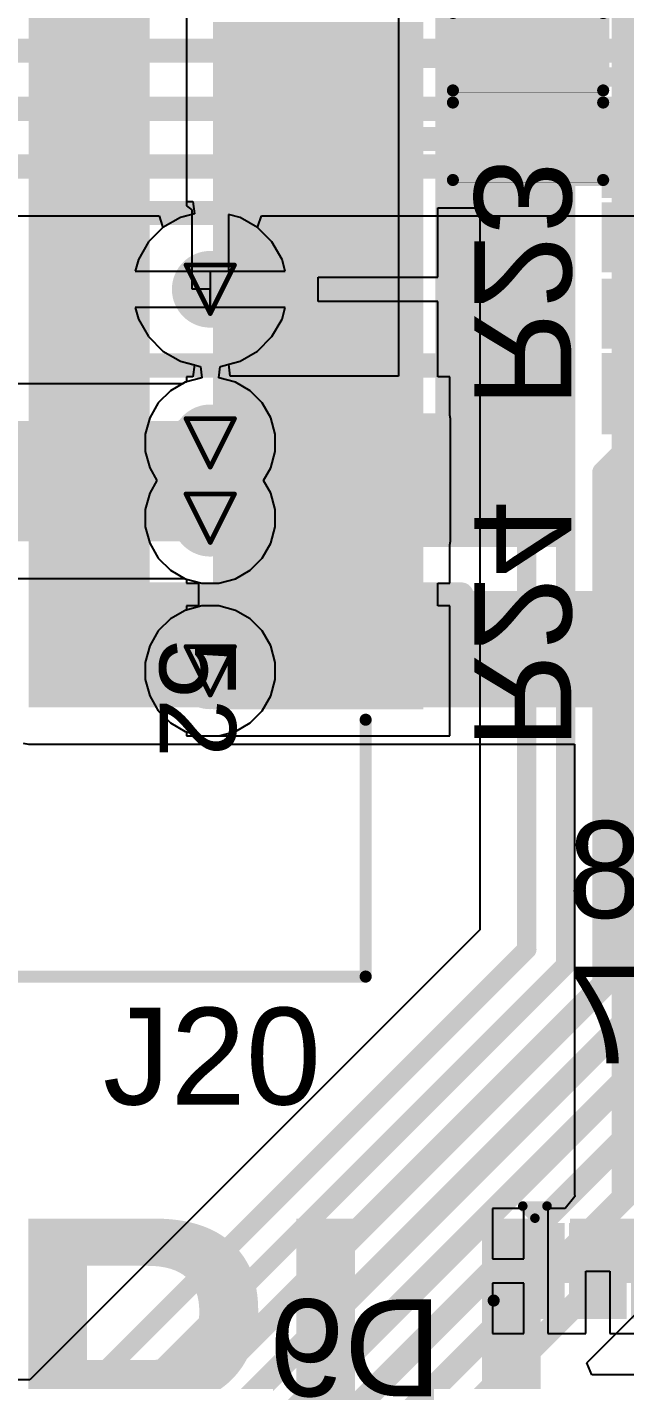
# Model space of a CAD drawing. Header units: inches. Extents: x -21 to 276, y -5 to 220.
# Drawn here: x 58.07 to 64.34, y 9.13 to 23.31 of the extents above; entities that cross this region are included whole.
import ezdxf

# ---------------------------------------------------------------- set-up
doc = ezdxf.new("R2010")
doc.units = ezdxf.units.IN
for name, color, linetype in [('Bottom Layer', 5, 'Continuous'), ('Bottom Overlay', 54, 'Continuous'), ('Bottom Paste', 16, 'Continuous'), ('Bottom Solder', 6, 'Continuous'), ('Drill Drawing', 1, 'Continuous'), ('Ground', 16, 'Continuous'), ('Power + Signal', 76, 'Continuous'), ('Top Layer', 1, 'Continuous'), ('Top Overlay', 2, 'Continuous'), ('Top Paste', 8, 'Continuous'), ('Top Solder', 216, 'Continuous'), ('Via Holes', 16, 'Continuous')]:
    doc.layers.add(name, color=color, linetype=linetype)
doc.styles.add('Arial', font='', dxfattribs={"height": 0.2})
doc.styles.add('Arial_Bold', font='', dxfattribs={"height": 0.2})
doc.styles.get('Arial').set_extended_font_data('Arial')
doc.styles.get('Arial_Bold').set_extended_font_data('Arial', bold=True)

# ---------------------------------------------------------------- blocks, each defined once
blk = doc.blocks.new('YC164_JR_070RL_B_4')
at = {"layer": 'Bottom Layer'}
for points in [[(-1.335, 1.565), (-0.435, 1.565), (-0.435, 0.915), (-1.335, 0.915)], [(1.335, 0.915), (0.435, 0.915), (0.435, 1.565), (1.335, 1.565)], [(-1.335, 0.665), (-0.435, 0.665), (-0.435, 0.135), (-1.335, 0.135)], [(1.335, 0.135), (0.435, 0.135), (0.435, 0.665), (1.335, 0.665)], [(-1.335, -0.135), (-0.435, -0.135), (-0.435, -0.665), (-1.335, -0.665)], [(1.335, -0.665), (0.435, -0.665), (0.435, -0.135), (1.335, -0.135)], [(-1.335, -0.915), (-0.435, -0.915), (-0.435, -1.565), (-1.335, -1.565)], [(1.335, -1.565), (0.435, -1.565), (0.435, -0.915), (1.335, -0.915)]]:
    blk.add_hatch(color=5, dxfattribs=at).paths.add_polyline_path(points)
at = {"layer": 'Bottom Paste'}
for points in [[(-1.335, 1.565), (-0.435, 1.565), (-0.435, 0.915), (-1.335, 0.915)], [(1.335, 0.915), (0.435, 0.915), (0.435, 1.565), (1.335, 1.565)], [(-1.335, 0.665), (-0.435, 0.665), (-0.435, 0.135), (-1.335, 0.135)], [(1.335, 0.135), (0.435, 0.135), (0.435, 0.665), (1.335, 0.665)], [(-1.335, -0.135), (-0.435, -0.135), (-0.435, -0.665), (-1.335, -0.665)], [(1.335, -0.665), (0.435, -0.665), (0.435, -0.135), (1.335, -0.135)], [(-1.335, -0.915), (-0.435, -0.915), (-0.435, -1.565), (-1.335, -1.565)], [(1.335, -1.565), (0.435, -1.565), (0.435, -0.915), (1.335, -0.915)]]:
    blk.add_hatch(color=16, dxfattribs=at).paths.add_polyline_path(points)
at = {"layer": 'Bottom Solder'}
for points in [[(-1.437, 1.667), (-0.333, 1.667), (-0.333, 0.813), (-1.437, 0.813)], [(1.437, 0.813), (0.333, 0.813), (0.333, 1.667), (1.437, 1.667)], [(-1.437, 0.767), (-0.333, 0.767), (-0.333, 0.033), (-1.437, 0.033)], [(1.437, 0.033), (0.333, 0.033), (0.333, 0.767), (1.437, 0.767)], [(-1.437, -0.033), (-0.333, -0.033), (-0.333, -0.767), (-1.437, -0.767)], [(1.437, -0.767), (0.333, -0.767), (0.333, -0.033), (1.437, -0.033)], [(-1.437, -0.813), (-0.333, -0.813), (-0.333, -1.667), (-1.437, -1.667)], [(1.437, -1.667), (0.333, -1.667), (0.333, -0.813), (1.437, -0.813)]]:
    blk.add_hatch(color=6, dxfattribs=at).paths.add_polyline_path(points)
at = {"layer": 'Bottom Overlay'}
for points in [[(0.88, 1.718, 0.127, 0.127, 0), (-0.88, 1.718, 0.127, 0.127, 0)], [(-1.676, -1.118, 0.2, 0.2, 0), (-1.676, -1.422, 0.2, 0.2, 0)], [(-1.524, -1.27, 0.2, 0.2, 0), (-1.676, -1.118, 0.2, 0.2, 0)], [(-1.524, -1.27, 0.2, 0.2, 0), (-1.676, -1.422, 0.2, 0.2, 0)], [(0.88, -1.718, 0.127, 0.127, 0), (-0.88, -1.718, 0.127, 0.127, 0)]]:
    blk.add_lwpolyline(points, format="xyseb", dxfattribs=at)
for points in [[(-0.912, 1.718, 0.0635, 0.0635, 1), (-0.848, 1.718, 0.0635, 0.0635, 1)], [(0.848, 1.718, 0.0635, 0.0635, 1), (0.912, 1.718, 0.0635, 0.0635, 1)], [(-1.726, -1.118, 0.1, 0.1, 1), (-1.626, -1.118, 0.1, 0.1, 1)], [(-1.726, -1.118, 0.1, 0.1, 1), (-1.626, -1.118, 0.1, 0.1, 1)], [(-1.574, -1.27, 0.1, 0.1, 1), (-1.474, -1.27, 0.1, 0.1, 1)], [(-1.574, -1.27, 0.1, 0.1, 1), (-1.474, -1.27, 0.1, 0.1, 1)], [(-1.726, -1.422, 0.1, 0.1, 1), (-1.626, -1.422, 0.1, 0.1, 1)], [(-1.726, -1.422, 0.1, 0.1, 1), (-1.626, -1.422, 0.1, 0.1, 1)], [(-0.912, -1.718, 0.0635, 0.0635, 1), (-0.848, -1.718, 0.0635, 0.0635, 1)], [(0.848, -1.718, 0.0635, 0.0635, 1), (0.912, -1.718, 0.0635, 0.0635, 1)]]:
    blk.add_lwpolyline(points, format="xyseb", close=True, dxfattribs=at)
blk = doc.blocks.new('YC164_JR_070RL_B_5')
at = {"layer": 'Bottom Layer'}
for points in [[(-1.335, 1.565), (-0.435, 1.565), (-0.435, 0.915), (-1.335, 0.915)], [(1.335, 0.915), (0.435, 0.915), (0.435, 1.565), (1.335, 1.565)], [(-1.335, 0.665), (-0.435, 0.665), (-0.435, 0.135), (-1.335, 0.135)], [(1.335, 0.135), (0.435, 0.135), (0.435, 0.665), (1.335, 0.665)], [(-1.335, -0.135), (-0.435, -0.135), (-0.435, -0.665), (-1.335, -0.665)], [(1.335, -0.665), (0.435, -0.665), (0.435, -0.135), (1.335, -0.135)], [(-1.335, -0.915), (-0.435, -0.915), (-0.435, -1.565), (-1.335, -1.565)], [(1.335, -1.565), (0.435, -1.565), (0.435, -0.915), (1.335, -0.915)]]:
    blk.add_hatch(color=5, dxfattribs=at).paths.add_polyline_path(points)
at = {"layer": 'Bottom Paste'}
for points in [[(-1.335, 1.565), (-0.435, 1.565), (-0.435, 0.915), (-1.335, 0.915)], [(1.335, 0.915), (0.435, 0.915), (0.435, 1.565), (1.335, 1.565)], [(-1.335, 0.665), (-0.435, 0.665), (-0.435, 0.135), (-1.335, 0.135)], [(1.335, 0.135), (0.435, 0.135), (0.435, 0.665), (1.335, 0.665)], [(-1.335, -0.135), (-0.435, -0.135), (-0.435, -0.665), (-1.335, -0.665)], [(1.335, -0.665), (0.435, -0.665), (0.435, -0.135), (1.335, -0.135)], [(-1.335, -0.915), (-0.435, -0.915), (-0.435, -1.565), (-1.335, -1.565)], [(1.335, -1.565), (0.435, -1.565), (0.435, -0.915), (1.335, -0.915)]]:
    blk.add_hatch(color=16, dxfattribs=at).paths.add_polyline_path(points)
at = {"layer": 'Bottom Solder'}
for points in [[(-1.437, 1.667), (-0.333, 1.667), (-0.333, 0.813), (-1.437, 0.813)], [(1.437, 0.813), (0.333, 0.813), (0.333, 1.667), (1.437, 1.667)], [(-1.437, 0.767), (-0.333, 0.767), (-0.333, 0.033), (-1.437, 0.033)], [(1.437, 0.033), (0.333, 0.033), (0.333, 0.767), (1.437, 0.767)], [(-1.437, -0.033), (-0.333, -0.033), (-0.333, -0.767), (-1.437, -0.767)], [(1.437, -0.767), (0.333, -0.767), (0.333, -0.033), (1.437, -0.033)], [(-1.437, -0.813), (-0.333, -0.813), (-0.333, -1.667), (-1.437, -1.667)], [(1.437, -1.667), (0.333, -1.667), (0.333, -0.813), (1.437, -0.813)]]:
    blk.add_hatch(color=6, dxfattribs=at).paths.add_polyline_path(points)
at = {"layer": 'Bottom Overlay'}
for points in [[(0.88, 1.718, 0.127, 0.127, 0), (-0.88, 1.718, 0.127, 0.127, 0)], [(-1.676, -1.118, 0.2, 0.2, 0), (-1.676, -1.422, 0.2, 0.2, 0)], [(-1.524, -1.27, 0.2, 0.2, 0), (-1.676, -1.118, 0.2, 0.2, 0)], [(-1.524, -1.27, 0.2, 0.2, 0), (-1.676, -1.422, 0.2, 0.2, 0)], [(0.88, -1.718, 0.127, 0.127, 0), (-0.88, -1.718, 0.127, 0.127, 0)]]:
    blk.add_lwpolyline(points, format="xyseb", dxfattribs=at)
for points in [[(-0.912, 1.718, 0.0635, 0.0635, 1), (-0.848, 1.718, 0.0635, 0.0635, 1)], [(0.848, 1.718, 0.0635, 0.0635, 1), (0.912, 1.718, 0.0635, 0.0635, 1)], [(-1.726, -1.118, 0.1, 0.1, 1), (-1.626, -1.118, 0.1, 0.1, 1)], [(-1.726, -1.118, 0.1, 0.1, 1), (-1.626, -1.118, 0.1, 0.1, 1)], [(-1.574, -1.27, 0.1, 0.1, 1), (-1.474, -1.27, 0.1, 0.1, 1)], [(-1.574, -1.27, 0.1, 0.1, 1), (-1.474, -1.27, 0.1, 0.1, 1)], [(-1.726, -1.422, 0.1, 0.1, 1), (-1.626, -1.422, 0.1, 0.1, 1)], [(-1.726, -1.422, 0.1, 0.1, 1), (-1.626, -1.422, 0.1, 0.1, 1)], [(-0.912, -1.718, 0.0635, 0.0635, 1), (-0.848, -1.718, 0.0635, 0.0635, 1)], [(0.848, -1.718, 0.0635, 0.0635, 1), (0.912, -1.718, 0.0635, 0.0635, 1)]]:
    blk.add_lwpolyline(points, format="xyseb", close=True, dxfattribs=at)
blk = doc.blocks.new('SOT_363_B_18')
at = {"layer": 'Bottom Layer'}
for points in [[(-1.37, 0.45), (-1.37, 0.85), (-0.57, 0.85), (-0.57, 0.45)], [(0.57, 0.45), (0.57, 0.85), (1.37, 0.85), (1.37, 0.45)], [(-1.37, -0.2), (-1.37, 0.2), (-0.57, 0.2), (-0.57, -0.2)], [(0.57, -0.2), (0.57, 0.2), (1.37, 0.2), (1.37, -0.2)], [(-1.37, -0.85), (-1.37, -0.45), (-0.57, -0.45), (-0.57, -0.85)], [(0.57, -0.85), (0.57, -0.45), (1.37, -0.45), (1.37, -0.85)]]:
    blk.add_hatch(color=5, dxfattribs=at).paths.add_polyline_path(points)
at = {"layer": 'Bottom Paste'}
for points in [[(-1.37, 0.45), (-1.37, 0.85), (-0.57, 0.85), (-0.57, 0.45)], [(0.57, 0.45), (0.57, 0.85), (1.37, 0.85), (1.37, 0.45)], [(-1.37, -0.2), (-1.37, 0.2), (-0.57, 0.2), (-0.57, -0.2)], [(0.57, -0.2), (0.57, 0.2), (1.37, 0.2), (1.37, -0.2)], [(-1.37, -0.85), (-1.37, -0.45), (-0.57, -0.45), (-0.57, -0.85)], [(0.57, -0.85), (0.57, -0.45), (1.37, -0.45), (1.37, -0.85)]]:
    blk.add_hatch(color=16, dxfattribs=at).paths.add_polyline_path(points)
at = {"layer": 'Bottom Solder'}
for points in [[(-1.472, 0.348), (-1.472, 0.952), (-0.468, 0.952), (-0.468, 0.348)], [(0.468, 0.348), (0.468, 0.952), (1.472, 0.952), (1.472, 0.348)], [(-1.472, -0.302), (-1.472, 0.302), (-0.468, 0.302), (-0.468, -0.302)], [(0.468, -0.302), (0.468, 0.302), (1.472, 0.302), (1.472, -0.302)], [(-1.472, -0.952), (-1.472, -0.348), (-0.468, -0.348), (-0.468, -0.952)], [(0.468, -0.952), (0.468, -0.348), (1.472, -0.348), (1.472, -0.952)]]:
    blk.add_hatch(color=6, dxfattribs=at).paths.add_polyline_path(points)
at = {"layer": 'Bottom Overlay'}
for points in [[(0.508, 1.092, 0.127, 0.127, 0), (-0.66, 1.092, 0.127, 0.127, 0)], [(-1.524, -0.66, 0.1, 0.1, 0), (-1.651, -0.533, 0.1, 0.1, 0)], [(-1.651, -0.787, 0.1, 0.1, 0), (-1.651, -0.533, 0.1, 0.1, 0)], [(-1.651, -0.787, 0.1, 0.1, 0), (-1.524, -0.66, 0.1, 0.1, 0)], [(0.508, -1.092, 0.127, 0.127, 0), (-0.66, -1.092, 0.127, 0.127, 0)]]:
    blk.add_lwpolyline(points, format="xyseb", dxfattribs=at)
for points in [[(-0.692, 1.092, 0.0635, 0.0635, 1), (-0.629, 1.092, 0.0635, 0.0635, 1)], [(0.476, 1.092, 0.0635, 0.0635, 1), (0.54, 1.092, 0.0635, 0.0635, 1)], [(-1.676, -0.533, 0.05, 0.05, 1), (-1.626, -0.533, 0.05, 0.05, 1)], [(-1.676, -0.533, 0.05, 0.05, 1), (-1.626, -0.533, 0.05, 0.05, 1)], [(-1.549, -0.66, 0.05, 0.05, 1), (-1.499, -0.66, 0.05, 0.05, 1)], [(-1.549, -0.66, 0.05, 0.05, 1), (-1.499, -0.66, 0.05, 0.05, 1)], [(-1.676, -0.787, 0.05, 0.05, 1), (-1.626, -0.787, 0.05, 0.05, 1)], [(-1.676, -0.787, 0.05, 0.05, 1), (-1.626, -0.787, 0.05, 0.05, 1)], [(-0.692, -1.092, 0.0635, 0.0635, 1), (-0.629, -1.092, 0.0635, 0.0635, 1)], [(0.476, -1.092, 0.0635, 0.0635, 1), (0.54, -1.092, 0.0635, 0.0635, 1)]]:
    blk.add_lwpolyline(points, format="xyseb", close=True, dxfattribs=at)
blk = doc.blocks.new('R___0402_49')
at = {"layer": 'Top Layer'}
for points in [[(-0.699, -0.318), (-0.699, 0.318), (-0.241, 0.318), (-0.241, -0.318)], [(0.241, -0.318), (0.241, 0.318), (0.699, 0.318), (0.699, -0.318)]]:
    blk.add_hatch(color=1, dxfattribs=at).paths.add_polyline_path(points)
at = {"layer": 'Top Paste'}
for points in [[(-0.699, -0.318), (-0.699, 0.318), (-0.241, 0.318), (-0.241, -0.318)], [(0.241, -0.318), (0.241, 0.318), (0.699, 0.318), (0.699, -0.318)]]:
    blk.add_hatch(color=8, dxfattribs=at).paths.add_polyline_path(points)
at = {"layer": 'Top Solder'}
for points in [[(-0.754, -0.373), (-0.754, 0.373), (-0.186, 0.373), (-0.186, -0.373)], [(0.186, -0.373), (0.186, 0.373), (0.754, 0.373), (0.754, -0.373)]]:
    blk.add_hatch(color=216, dxfattribs=at).paths.add_polyline_path(points)
at = {"layer": 'Top Overlay'}
for points in [[(-0.787, -0.406, 0.127, 0.127, 0), (-0.787, 0.406, 0.127, 0.127, 0)], [(-0.787, 0.406, 0.127, 0.127, 0), (0.787, 0.406, 0.127, 0.127, 0)], [(0.787, -0.406, 0.127, 0.127, 0), (0.787, 0.406, 0.127, 0.127, 0)], [(-0.787, -0.406, 0.127, 0.127, 0), (0.787, -0.406, 0.127, 0.127, 0)], [(-0.813, -0.432, 0.00323, 0.00323, 0), (0.813, -0.432, 0.00323, 0.00323, 0)]]:
    blk.add_lwpolyline(points, format="xyseb", dxfattribs=at)
for points in [[(-0.819, 0.406, 0.0635, 0.0635, 1), (-0.756, 0.406, 0.0635, 0.0635, 1)], [(-0.819, 0.406, 0.0635, 0.0635, 1), (-0.756, 0.406, 0.0635, 0.0635, 1)], [(0.756, 0.406, 0.0635, 0.0635, 1), (0.819, 0.406, 0.0635, 0.0635, 1)], [(0.756, 0.406, 0.0635, 0.0635, 1), (0.819, 0.406, 0.0635, 0.0635, 1)], [(-0.819, -0.406, 0.0635, 0.0635, 1), (-0.756, -0.406, 0.0635, 0.0635, 1)], [(-0.819, -0.406, 0.0635, 0.0635, 1), (-0.756, -0.406, 0.0635, 0.0635, 1)], [(0.756, -0.406, 0.0635, 0.0635, 1), (0.819, -0.406, 0.0635, 0.0635, 1)], [(0.756, -0.406, 0.0635, 0.0635, 1), (0.819, -0.406, 0.0635, 0.0635, 1)], [(-0.814, -0.432, 0.00161, 0.00161, 1), (-0.812, -0.432, 0.00161, 0.00161, 1)], [(0.812, -0.432, 0.00161, 0.00161, 1), (0.814, -0.432, 0.00161, 0.00161, 1)]]:
    blk.add_lwpolyline(points, format="xyseb", close=True, dxfattribs=at)
blk = doc.blocks.new('R___0402_50')
at = {"layer": 'Top Layer'}
for points in [[(-0.699, -0.318), (-0.699, 0.318), (-0.241, 0.318), (-0.241, -0.318)], [(0.241, -0.318), (0.241, 0.318), (0.699, 0.318), (0.699, -0.318)]]:
    blk.add_hatch(color=1, dxfattribs=at).paths.add_polyline_path(points)
at = {"layer": 'Top Paste'}
for points in [[(-0.699, -0.318), (-0.699, 0.318), (-0.241, 0.318), (-0.241, -0.318)], [(0.241, -0.318), (0.241, 0.318), (0.699, 0.318), (0.699, -0.318)]]:
    blk.add_hatch(color=8, dxfattribs=at).paths.add_polyline_path(points)
at = {"layer": 'Top Solder'}
for points in [[(-0.754, -0.373), (-0.754, 0.373), (-0.186, 0.373), (-0.186, -0.373)], [(0.186, -0.373), (0.186, 0.373), (0.754, 0.373), (0.754, -0.373)]]:
    blk.add_hatch(color=216, dxfattribs=at).paths.add_polyline_path(points)
at = {"layer": 'Top Overlay'}
for points in [[(-0.787, -0.406, 0.127, 0.127, 0), (-0.787, 0.406, 0.127, 0.127, 0)], [(-0.787, 0.406, 0.127, 0.127, 0), (0.787, 0.406, 0.127, 0.127, 0)], [(0.787, -0.406, 0.127, 0.127, 0), (0.787, 0.406, 0.127, 0.127, 0)], [(-0.787, -0.406, 0.127, 0.127, 0), (0.787, -0.406, 0.127, 0.127, 0)], [(-0.813, -0.432, 0.00323, 0.00323, 0), (0.813, -0.432, 0.00323, 0.00323, 0)]]:
    blk.add_lwpolyline(points, format="xyseb", dxfattribs=at)
for points in [[(-0.819, 0.406, 0.0635, 0.0635, 1), (-0.756, 0.406, 0.0635, 0.0635, 1)], [(-0.819, 0.406, 0.0635, 0.0635, 1), (-0.756, 0.406, 0.0635, 0.0635, 1)], [(0.756, 0.406, 0.0635, 0.0635, 1), (0.819, 0.406, 0.0635, 0.0635, 1)], [(0.756, 0.406, 0.0635, 0.0635, 1), (0.819, 0.406, 0.0635, 0.0635, 1)], [(-0.819, -0.406, 0.0635, 0.0635, 1), (-0.756, -0.406, 0.0635, 0.0635, 1)], [(-0.819, -0.406, 0.0635, 0.0635, 1), (-0.756, -0.406, 0.0635, 0.0635, 1)], [(0.756, -0.406, 0.0635, 0.0635, 1), (0.819, -0.406, 0.0635, 0.0635, 1)], [(0.756, -0.406, 0.0635, 0.0635, 1), (0.819, -0.406, 0.0635, 0.0635, 1)], [(-0.814, -0.432, 0.00161, 0.00161, 1), (-0.812, -0.432, 0.00161, 0.00161, 1)], [(0.812, -0.432, 0.00161, 0.00161, 1), (0.814, -0.432, 0.00161, 0.00161, 1)]]:
    blk.add_lwpolyline(points, format="xyseb", close=True, dxfattribs=at)
blk = doc.blocks.new('91304_99_052R2_133')
at = {"layer": 'Top Layer'}
for points in [[(5.7, 3.1), (5.1, 3.1), (5.1, 5.1), (5.7, 5.1)], [(6.5, 3.1), (5.9, 3.1), (5.9, 5.1), (6.5, 5.1)], [(7.3, 3.1), (6.7, 3.1), (6.7, 5.1), (7.3, 5.1)], [(8.1, 3.1), (7.5, 3.1), (7.5, 5.1), (8.1, 5.1)], [(8.9, 3.1), (8.3, 3.1), (8.3, 5.1), (8.9, 5.1)], [(9.7, 3.1), (9.1, 3.1), (9.1, 5.1), (9.7, 5.1)], [(10.5, 3.1), (9.9, 3.1), (9.9, 5.1), (10.5, 5.1)], [(11.3, 3.1), (10.7, 3.1), (10.7, 5.1), (11.3, 5.1)], [(12.1, 3.1), (11.5, 3.1), (11.5, 5.1), (12.1, 5.1)]]:
    blk.add_hatch(color=1, dxfattribs=at).paths.add_polyline_path(points)
at = {"layer": 'Top Paste'}
for points in [[(5.7, 3.1), (5.1, 3.1), (5.1, 5.1), (5.7, 5.1)], [(6.5, 3.1), (5.9, 3.1), (5.9, 5.1), (6.5, 5.1)], [(7.3, 3.1), (6.7, 3.1), (6.7, 5.1), (7.3, 5.1)], [(8.1, 3.1), (7.5, 3.1), (7.5, 5.1), (8.1, 5.1)], [(8.9, 3.1), (8.3, 3.1), (8.3, 5.1), (8.9, 5.1)], [(9.7, 3.1), (9.1, 3.1), (9.1, 5.1), (9.7, 5.1)], [(10.5, 3.1), (9.9, 3.1), (9.9, 5.1), (10.5, 5.1)], [(11.3, 3.1), (10.7, 3.1), (10.7, 5.1), (11.3, 5.1)], [(12.1, 3.1), (11.5, 3.1), (11.5, 5.1), (12.1, 5.1)]]:
    blk.add_hatch(color=8, dxfattribs=at).paths.add_polyline_path(points)
at = {"layer": 'Top Solder'}
for points in [[(5.802, 2.998), (4.998, 2.998), (4.998, 5.202), (5.802, 5.202)], [(6.602, 2.998), (5.798, 2.998), (5.798, 5.202), (6.602, 5.202)], [(7.402, 2.998), (6.598, 2.998), (6.598, 5.202), (7.402, 5.202)], [(8.202, 2.998), (7.398, 2.998), (7.398, 5.202), (8.202, 5.202)], [(9.002, 2.998), (8.198, 2.998), (8.198, 5.202), (9.002, 5.202)], [(9.802, 2.998), (8.998, 2.998), (8.998, 5.202), (9.802, 5.202)], [(10.602, 2.998), (9.798, 2.998), (9.798, 5.202), (10.602, 5.202)], [(11.402, 2.998), (10.598, 2.998), (10.598, 5.202), (11.402, 5.202)], [(12.202, 2.998), (11.398, 2.998), (11.398, 5.202), (12.202, 5.202)]]:
    blk.add_hatch(color=216, dxfattribs=at).paths.add_polyline_path(points)
at = {"layer": 'Top Overlay'}
for points in [[(15.005, 4.597, 0.127, 0.127, 0), (12.313, 4.597, 0.127, 0.127, 0)], [(15.005, -1.626, 0.127, 0.127, 0), (15.005, 4.597, 0.127, 0.127, 0)]]:
    blk.add_lwpolyline(points, format="xyseb", dxfattribs=at)
for points in [[(12.281, 4.597, 0.0635, 0.0635, 1), (12.344, 4.597, 0.0635, 0.0635, 1)], [(14.973, 4.597, 0.0635, 0.0635, 1), (15.037, 4.597, 0.0635, 0.0635, 1)], [(14.973, 4.597, 0.0635, 0.0635, 1), (15.037, 4.597, 0.0635, 0.0635, 1)]]:
    blk.add_lwpolyline(points, format="xyseb", close=True, dxfattribs=at)
at = {"layer": 'Top Overlay', "style": 'Arial'}
blk.add_text('52', height=0.8, dxfattribs=at).set_placement((11.466, 2.437))

msp = doc.modelspace()

# ---------------------------------------------------------------- hatches: boundary and pattern name
at = {"layer": 'Bottom Layer'}
for points in [[(58.09, 16.18), (59.36, 16.18), (59.36, 64.033), (58.09, 64.033)], [(62.355, 17.861), (63.627, 17.861), (63.627, 55.097), (62.355, 55.097)], [(64.201, 13.737), (65.456, 13.737), (65.456, 38.165), (64.201, 38.165)], [(62.814, 19.192), (59.665, 19.192), (59.665, 18.72), (62.814, 18.72)], [(60.127, 17.861), (63.625, 17.861), (63.625, 19.261), (60.127, 19.261)], [(62.814, 18.402), (59.665, 18.402), (59.665, 17.93), (62.814, 17.93)], [(58.692, 16.18), (64.651, 16.18), (64.651, 17.399), (58.692, 17.399)], [(66.804, 13.96), (64.201, 13.96), (64.201, 11.074), (66.804, 11.074)]]:
    msp.add_hatch(color=5, dxfattribs=at).paths.add_polyline_path(points)
h = msp.add_hatch(color=5, dxfattribs=at)
edge = h.paths.add_edge_path()
edge.add_arc((59.995, 20.561), 0.3, 0, 360)
h = msp.add_hatch(color=5, dxfattribs=at)
edge = h.paths.add_edge_path()
edge.add_arc((59.995, 18.951), 0.3, 0, 360)
h = msp.add_hatch(color=5, dxfattribs=at)
edge = h.paths.add_edge_path()
edge.add_arc((59.995, 18.161), 0.3, 0, 360)
h = msp.add_hatch(color=5, dxfattribs=at)
edge = h.paths.add_edge_path()
edge.add_arc((59.995, 16.561), 0.3, 0, 360)
at = {"layer": 'Bottom Solder'}
h = msp.add_hatch(color=6, dxfattribs=at)
edge = h.paths.add_edge_path()
edge.add_arc((59.995, 20.561), 0.402, 0, 360)
h = msp.add_hatch(color=6, dxfattribs=at)
edge = h.paths.add_edge_path()
edge.add_arc((59.995, 18.951), 0.402, 0, 360)
h = msp.add_hatch(color=6, dxfattribs=at)
edge = h.paths.add_edge_path()
edge.add_arc((59.995, 18.161), 0.402, 0, 360)
h = msp.add_hatch(color=6, dxfattribs=at)
edge = h.paths.add_edge_path()
edge.add_arc((59.995, 16.561), 0.402, 0, 360)
at = {"layer": 'Ground'}
h = msp.add_hatch(color=16, dxfattribs=at)
edge = h.paths.add_edge_path()
edge.add_arc((59.995, 20.561), 0.3, 0, 360)
h = msp.add_hatch(color=16, dxfattribs=at)
edge = h.paths.add_edge_path()
edge.add_arc((59.995, 18.951), 0.3, 0, 360)
h = msp.add_hatch(color=16, dxfattribs=at)
edge = h.paths.add_edge_path()
edge.add_arc((59.995, 18.161), 0.3, 0, 360)
h = msp.add_hatch(color=16, dxfattribs=at)
edge = h.paths.add_edge_path()
edge.add_arc((59.995, 16.561), 0.3, 0, 360)
at = {"layer": 'Power + Signal'}
h = msp.add_hatch(color=76, dxfattribs=at)
edge = h.paths.add_edge_path()
edge.add_arc((59.995, 20.561), 0.3, 0, 360)
h = msp.add_hatch(color=76, dxfattribs=at)
edge = h.paths.add_edge_path()
edge.add_arc((59.995, 18.951), 0.3, 0, 360)
h = msp.add_hatch(color=76, dxfattribs=at)
edge = h.paths.add_edge_path()
edge.add_arc((59.995, 18.161), 0.3, 0, 360)
h = msp.add_hatch(color=76, dxfattribs=at)
edge = h.paths.add_edge_path()
edge.add_arc((59.995, 16.561), 0.3, 0, 360)
at = {"layer": 'Top Layer'}
for points in [[(60.482, 19.761), (61.853, 19.761), (61.853, 21.314), (60.482, 21.314)], [(60.681, 20.791), (59.995, 20.791), (59.995, 20.319), (60.681, 20.319)], [(56.683, 17.919), (60.482, 17.919), (60.482, 19.181), (56.683, 19.181)], [(60.681, 19.181), (59.665, 19.181), (59.665, 18.709), (60.681, 18.709)], [(60.127, 17.919), (62.127, 17.919), (62.127, 19.202), (60.127, 19.202)], [(60.681, 18.391), (59.665, 18.391), (59.665, 17.919), (60.681, 17.919)], [(60.69, 16.8), (59.995, 16.8), (59.995, 16.328), (60.69, 16.328)]]:
    msp.add_hatch(color=1, dxfattribs=at).paths.add_polyline_path(points)
h = msp.add_hatch(color=1, dxfattribs=at)
edge = h.paths.add_edge_path()
edge.add_arc((59.995, 20.561), 0.3, 0, 360)
h = msp.add_hatch(color=1, dxfattribs=at)
edge = h.paths.add_edge_path()
edge.add_arc((59.995, 18.951), 0.3, 0, 360)
h = msp.add_hatch(color=1, dxfattribs=at)
edge = h.paths.add_edge_path()
edge.add_arc((59.995, 18.161), 0.3, 0, 360)
h = msp.add_hatch(color=1, dxfattribs=at)
edge = h.paths.add_edge_path()
edge.add_arc((59.995, 16.561), 0.3, 0, 360)
at = {"layer": 'Top Solder'}
h = msp.add_hatch(color=216, dxfattribs=at)
edge = h.paths.add_edge_path()
edge.add_arc((59.995, 20.561), 0.402, 0, 360)
h = msp.add_hatch(color=216, dxfattribs=at)
edge = h.paths.add_edge_path()
edge.add_arc((59.995, 18.951), 0.402, 0, 360)
h = msp.add_hatch(color=216, dxfattribs=at)
edge = h.paths.add_edge_path()
edge.add_arc((59.995, 18.161), 0.402, 0, 360)
h = msp.add_hatch(color=216, dxfattribs=at)
edge = h.paths.add_edge_path()
edge.add_arc((59.995, 16.561), 0.402, 0, 360)
at = {"layer": 'Via Holes'}
h = msp.add_hatch(color=7, dxfattribs=at)
edge = h.paths.add_edge_path()
edge.add_arc((59.995, 20.561), 0.15, 0, 360)
h = msp.add_hatch(color=7, dxfattribs=at)
edge = h.paths.add_edge_path()
edge.add_arc((59.995, 18.951), 0.15, 0, 360)
h = msp.add_hatch(color=7, dxfattribs=at)
edge = h.paths.add_edge_path()
edge.add_arc((59.995, 18.161), 0.15, 0, 360)
h = msp.add_hatch(color=7, dxfattribs=at)
edge = h.paths.add_edge_path()
edge.add_arc((59.995, 16.561), 0.15, 0, 360)

# ---------------------------------------------------------------- linework, layer by layer
at = {"layer": 'Bottom Layer'}
for p, q in [((61.967, 39.308), (61.967, 19.649)), ((59.748, 21.436), (59.748, 25.719)), ((59.804, 21.393), (59.748, 21.436)), ((59.804, 20.561), (59.804, 21.393)), ((60.307, 21.314), (60.185, 21.346)), ((60.185, 21.346), (60.185, 20.752)), ((60.491, 21.208), (60.307, 21.314)), ((60.641, 21.057), (60.491, 21.208)), ((60.748, 20.873), (60.641, 21.057)), ((60.78, 20.752), (60.748, 20.873)), ((60.185, 20.752), (60.78, 20.752)), ((59.995, 20.561), (59.804, 20.561)), ((59.995, 20.371), (59.995, 20.561)), ((60.78, 20.371), (59.995, 20.371)), ((60.748, 20.249), (60.78, 20.371)), ((60.641, 20.065), (60.748, 20.249)), ((60.491, 19.914), (60.641, 20.065)), ((60.307, 19.808), (60.491, 19.914)), ((60.189, 19.776), (60.307, 19.808)), ((60.205, 19.649), (60.189, 19.776)), ((61.967, 19.649), (60.205, 19.649)), ((58.035, 15.802), (58.09, 15.791)), ((58.09, 15.791), (63.813, 15.791)), ((63.813, 15.791), (63.813, 13.96)), ((63.813, 13.96), (63.813, 13.737)), ((63.813, 13.737), (63.813, 11.074)), ((63.813, 11.074), (63.818, 11.05)), ((63.281, 10.923), (62.954, 10.923)), ((62.954, 10.923), (62.954, 10.396)), ((63.281, 10.396), (63.281, 10.923)), ((63.714, 10.923), (63.535, 10.923)), ((63.535, 10.923), (63.535, 10.269)), ((63.818, 11.05), (63.714, 10.923)), ((62.954, 10.396), (63.281, 10.396)), ((63.535, 10.269), (63.535, 9.615)), ((63.931, 9.615), (63.931, 10.269)), ((63.931, 10.269), (64.185, 10.269)), ((64.185, 10.269), (64.185, 9.615)), ((63.281, 10.142), (62.954, 10.142)), ((62.954, 10.142), (62.954, 9.615)), ((63.281, 9.615), (63.281, 10.142)), ((62.954, 9.615), (63.281, 9.615)), ((63.535, 9.615), (63.931, 9.615)), ((64.185, 9.615), (64.581, 9.615))]:
    msp.add_line(p, q, dxfattribs=at)
for points in [[(63.408, 10.269, 0.254, 0.254, 0), (64.058, 10.269, 0.254, 0.254, 0)], [(64.058, 10.269, 0.254, 0.254, 0), (64.708, 10.269, 0.254, 0.254, 0)]]:
    msp.add_lwpolyline(points, format="xyseb", dxfattribs=at)
for points in [[(63.344, 10.269, 0.127, 0.127, 1), (63.471, 10.269, 0.127, 0.127, 1)], [(63.994, 10.269, 0.127, 0.127, 1), (64.121, 10.269, 0.127, 0.127, 1)], [(63.994, 10.269, 0.127, 0.127, 1), (64.121, 10.269, 0.127, 0.127, 1)]]:
    msp.add_lwpolyline(points, format="xyseb", close=True, dxfattribs=at)
at = {"layer": 'Drill Drawing'}
for points in [[(59.741, 20.815, 0.0508, 0.0508, 0), (60.249, 20.815, 0.0508, 0.0508, 0)], [(59.741, 20.815, 0.0508, 0.0508, 0), (59.995, 20.307, 0.0508, 0.0508, 0)], [(59.995, 20.307, 0.0508, 0.0508, 0), (60.249, 20.815, 0.0508, 0.0508, 0)], [(59.741, 19.205, 0.0508, 0.0508, 0), (60.249, 19.205, 0.0508, 0.0508, 0)], [(59.741, 19.205, 0.0508, 0.0508, 0), (59.995, 18.697, 0.0508, 0.0508, 0)], [(59.995, 18.697, 0.0508, 0.0508, 0), (60.249, 19.205, 0.0508, 0.0508, 0)], [(59.741, 18.415, 0.0508, 0.0508, 0), (60.249, 18.415, 0.0508, 0.0508, 0)], [(59.741, 18.415, 0.0508, 0.0508, 0), (59.995, 17.907, 0.0508, 0.0508, 0)], [(59.995, 17.907, 0.0508, 0.0508, 0), (60.249, 18.415, 0.0508, 0.0508, 0)], [(59.741, 16.815, 0.0508, 0.0508, 0), (60.249, 16.815, 0.0508, 0.0508, 0)], [(59.741, 16.815, 0.0508, 0.0508, 0), (59.995, 16.307, 0.0508, 0.0508, 0)], [(59.995, 16.307, 0.0508, 0.0508, 0), (60.249, 16.815, 0.0508, 0.0508, 0)]]:
    msp.add_lwpolyline(points, format="xyseb", dxfattribs=at)
for points in [[(59.728, 20.815, 0.0254, 0.0254, 1), (59.754, 20.815, 0.0254, 0.0254, 1)], [(59.728, 20.815, 0.0254, 0.0254, 1), (59.754, 20.815, 0.0254, 0.0254, 1)], [(60.236, 20.815, 0.0254, 0.0254, 1), (60.261, 20.815, 0.0254, 0.0254, 1)], [(60.236, 20.815, 0.0254, 0.0254, 1), (60.261, 20.815, 0.0254, 0.0254, 1)], [(59.982, 20.307, 0.0254, 0.0254, 1), (60.007, 20.307, 0.0254, 0.0254, 1)], [(59.982, 20.307, 0.0254, 0.0254, 1), (60.007, 20.307, 0.0254, 0.0254, 1)], [(59.728, 19.205, 0.0254, 0.0254, 1), (59.754, 19.205, 0.0254, 0.0254, 1)], [(59.728, 19.205, 0.0254, 0.0254, 1), (59.754, 19.205, 0.0254, 0.0254, 1)], [(60.236, 19.205, 0.0254, 0.0254, 1), (60.261, 19.205, 0.0254, 0.0254, 1)], [(60.236, 19.205, 0.0254, 0.0254, 1), (60.261, 19.205, 0.0254, 0.0254, 1)], [(59.982, 18.697, 0.0254, 0.0254, 1), (60.007, 18.697, 0.0254, 0.0254, 1)], [(59.982, 18.697, 0.0254, 0.0254, 1), (60.007, 18.697, 0.0254, 0.0254, 1)], [(59.728, 18.415, 0.0254, 0.0254, 1), (59.754, 18.415, 0.0254, 0.0254, 1)], [(59.728, 18.415, 0.0254, 0.0254, 1), (59.754, 18.415, 0.0254, 0.0254, 1)], [(60.236, 18.415, 0.0254, 0.0254, 1), (60.261, 18.415, 0.0254, 0.0254, 1)], [(60.236, 18.415, 0.0254, 0.0254, 1), (60.261, 18.415, 0.0254, 0.0254, 1)], [(59.982, 17.907, 0.0254, 0.0254, 1), (60.007, 17.907, 0.0254, 0.0254, 1)], [(59.982, 17.907, 0.0254, 0.0254, 1), (60.007, 17.907, 0.0254, 0.0254, 1)], [(59.728, 16.815, 0.0254, 0.0254, 1), (59.754, 16.815, 0.0254, 0.0254, 1)], [(59.728, 16.815, 0.0254, 0.0254, 1), (59.754, 16.815, 0.0254, 0.0254, 1)], [(60.236, 16.815, 0.0254, 0.0254, 1), (60.261, 16.815, 0.0254, 0.0254, 1)], [(60.236, 16.815, 0.0254, 0.0254, 1), (60.261, 16.815, 0.0254, 0.0254, 1)], [(59.982, 16.307, 0.0254, 0.0254, 1), (60.007, 16.307, 0.0254, 0.0254, 1)], [(59.982, 16.307, 0.0254, 0.0254, 1), (60.007, 16.307, 0.0254, 0.0254, 1)]]:
    msp.add_lwpolyline(points, format="xyseb", close=True, dxfattribs=at)
at = {"layer": 'Ground'}
for p, q in [((59.683, 21.314), (59.499, 21.208)), ((59.804, 21.346), (59.683, 21.314)), ((59.804, 20.752), (59.804, 21.346)), ((60.307, 21.314), (60.185, 21.346)), ((60.185, 21.346), (60.185, 20.752)), ((60.491, 21.208), (60.307, 21.314)), ((59.499, 21.208), (59.348, 21.057)), ((60.641, 21.057), (60.491, 21.208)), ((59.348, 21.057), (59.242, 20.873)), ((60.748, 20.873), (60.641, 21.057)), ((59.242, 20.873), (59.209, 20.752)), ((60.78, 20.752), (60.748, 20.873)), ((59.209, 20.752), (59.804, 20.752)), ((60.185, 20.752), (60.78, 20.752)), ((60.78, 20.371), (59.209, 20.371)), ((59.209, 20.371), (59.242, 20.249)), ((60.748, 20.249), (60.78, 20.371)), ((59.242, 20.249), (59.348, 20.065)), ((60.641, 20.065), (60.748, 20.249)), ((59.348, 20.065), (59.499, 19.914)), ((60.491, 19.914), (60.641, 20.065)), ((59.499, 19.914), (59.683, 19.808)), ((60.307, 19.808), (60.491, 19.914)), ((59.683, 19.808), (59.888, 19.753)), ((59.888, 19.753), (59.891, 19.753)), ((59.891, 19.753), (59.905, 19.632)), ((60.084, 19.632), (60.099, 19.753)), ((60.099, 19.753), (60.101, 19.753)), ((60.101, 19.753), (60.307, 19.808)), ((59.732, 19.586), (59.577, 19.496)), ((59.905, 19.632), (59.732, 19.586)), ((60.258, 19.586), (60.084, 19.632)), ((60.413, 19.496), (60.258, 19.586)), ((59.577, 19.496), (59.45, 19.369)), ((60.54, 19.369), (60.413, 19.496)), ((59.45, 19.369), (59.36, 19.214)), ((60.629, 19.214), (60.54, 19.369)), ((59.36, 19.214), (59.314, 19.041)), ((60.676, 19.041), (60.629, 19.214)), ((59.314, 19.041), (59.314, 18.861)), ((60.676, 18.861), (60.676, 19.041)), ((59.314, 18.861), (59.36, 18.688)), ((60.629, 18.688), (60.676, 18.861)), ((59.36, 18.688), (59.436, 18.556)), ((60.553, 18.556), (60.629, 18.688)), ((59.436, 18.556), (59.36, 18.424)), ((60.629, 18.424), (60.553, 18.556)), ((59.36, 18.424), (59.314, 18.251)), ((60.676, 18.251), (60.629, 18.424)), ((59.314, 18.251), (59.314, 18.071)), ((60.676, 18.071), (60.676, 18.251)), ((59.314, 18.071), (59.36, 17.898)), ((60.629, 17.898), (60.676, 18.071)), ((59.36, 17.898), (59.45, 17.743)), ((60.54, 17.743), (60.629, 17.898)), ((59.45, 17.743), (59.577, 17.616)), ((60.413, 17.616), (60.54, 17.743)), ((59.577, 17.616), (59.732, 17.526)), ((60.258, 17.526), (60.413, 17.616)), ((59.732, 17.526), (59.905, 17.48)), ((59.905, 17.48), (60.084, 17.48)), ((60.084, 17.48), (60.258, 17.526)), ((59.732, 17.195), (59.577, 17.106)), ((59.905, 17.242), (59.732, 17.195)), ((60.084, 17.242), (59.905, 17.242)), ((60.258, 17.195), (60.084, 17.242)), ((60.413, 17.106), (60.258, 17.195)), ((59.577, 17.106), (59.45, 16.979)), ((60.54, 16.979), (60.413, 17.106)), ((59.45, 16.979), (59.36, 16.824)), ((60.629, 16.824), (60.54, 16.979)), ((59.36, 16.824), (59.314, 16.65)), ((60.676, 16.65), (60.629, 16.824)), ((59.314, 16.65), (59.314, 16.471)), ((60.676, 16.471), (60.676, 16.65)), ((59.314, 16.471), (59.36, 16.298)), ((60.629, 16.298), (60.676, 16.471)), ((59.36, 16.298), (59.45, 16.143)), ((60.54, 16.143), (60.629, 16.298)), ((59.45, 16.143), (59.577, 16.016)), ((60.413, 16.016), (60.54, 16.143)), ((59.577, 16.016), (59.732, 15.926)), ((59.732, 15.926), (59.905, 15.88)), ((60.084, 15.88), (60.258, 15.926)), ((60.258, 15.926), (60.413, 16.016)), ((59.905, 15.88), (60.084, 15.88))]:
    msp.add_line(p, q, dxfattribs=at)
at = {"layer": 'Power + Signal'}
for p, q in [((55.062, 21.331), (59.458, 21.331)), ((59.458, 21.331), (59.494, 21.221)), ((60.495, 21.221), (60.531, 21.331)), ((60.531, 21.331), (67.274, 21.331)), ((59.495, 21.204), (59.348, 21.057)), ((59.494, 21.221), (59.495, 21.204)), ((60.495, 21.204), (60.495, 21.221)), ((60.641, 21.057), (60.495, 21.204)), ((59.348, 21.057), (59.242, 20.873)), ((60.748, 20.873), (60.641, 21.057)), ((59.242, 20.873), (59.209, 20.752)), ((60.78, 20.752), (60.748, 20.873)), ((59.209, 20.752), (60.78, 20.752)), ((60.78, 20.371), (59.209, 20.371)), ((59.209, 20.371), (59.242, 20.249)), ((60.748, 20.249), (60.78, 20.371)), ((59.242, 20.249), (59.348, 20.065)), ((60.641, 20.065), (60.748, 20.249)), ((59.348, 20.065), (59.499, 19.914)), ((60.491, 19.914), (60.641, 20.065)), ((59.499, 19.914), (59.683, 19.808)), ((60.307, 19.808), (60.491, 19.914)), ((59.683, 19.808), (59.888, 19.753)), ((59.888, 19.753), (59.891, 19.753)), ((59.891, 19.753), (59.905, 19.632)), ((60.084, 19.632), (60.099, 19.753)), ((60.099, 19.753), (60.101, 19.753)), ((60.101, 19.753), (60.307, 19.808)), ((59.732, 19.586), (59.577, 19.496)), ((59.905, 19.632), (59.732, 19.586)), ((60.258, 19.586), (60.084, 19.632)), ((60.413, 19.496), (60.258, 19.586)), ((59.577, 19.496), (59.45, 19.369)), ((60.54, 19.369), (60.413, 19.496)), ((59.45, 19.369), (59.36, 19.214)), ((60.629, 19.214), (60.54, 19.369)), ((59.36, 19.214), (59.314, 19.041)), ((60.676, 19.041), (60.629, 19.214)), ((59.314, 19.041), (59.314, 18.861)), ((60.676, 18.861), (60.676, 19.041)), ((59.314, 18.861), (59.36, 18.688)), ((60.629, 18.688), (60.676, 18.861)), ((59.36, 18.688), (59.436, 18.556)), ((60.553, 18.556), (60.629, 18.688)), ((59.436, 18.556), (59.36, 18.424)), ((60.629, 18.424), (60.553, 18.556)), ((59.36, 18.424), (59.314, 18.251)), ((60.676, 18.251), (60.629, 18.424)), ((59.314, 18.251), (59.314, 18.071)), ((60.676, 18.071), (60.676, 18.251)), ((59.314, 18.071), (59.36, 17.898)), ((60.629, 17.898), (60.676, 18.071)), ((59.36, 17.898), (59.45, 17.743)), ((60.54, 17.743), (60.629, 17.898)), ((59.45, 17.743), (59.577, 17.616)), ((60.413, 17.616), (60.54, 17.743)), ((59.577, 17.616), (59.732, 17.526)), ((60.258, 17.526), (60.413, 17.616)), ((59.732, 17.526), (59.905, 17.48)), ((59.905, 17.48), (60.084, 17.48)), ((60.084, 17.48), (60.258, 17.526)), ((59.732, 17.195), (59.577, 17.106)), ((59.905, 17.242), (59.732, 17.195)), ((60.084, 17.242), (59.905, 17.242)), ((60.258, 17.195), (60.084, 17.242)), ((60.413, 17.106), (60.258, 17.195)), ((59.577, 17.106), (59.45, 16.979)), ((60.54, 16.979), (60.413, 17.106)), ((59.45, 16.979), (59.36, 16.824)), ((60.629, 16.824), (60.54, 16.979)), ((59.36, 16.824), (59.314, 16.65)), ((60.676, 16.65), (60.629, 16.824)), ((59.314, 16.65), (59.314, 16.471)), ((60.676, 16.471), (60.676, 16.65)), ((59.314, 16.471), (59.36, 16.298)), ((60.629, 16.298), (60.676, 16.471)), ((59.36, 16.298), (59.45, 16.143)), ((60.54, 16.143), (60.629, 16.298)), ((59.45, 16.143), (59.577, 16.016)), ((60.413, 16.016), (60.54, 16.143)), ((59.577, 16.016), (59.732, 15.926)), ((59.732, 15.926), (59.905, 15.88)), ((60.084, 15.88), (60.258, 15.926)), ((60.258, 15.926), (60.413, 16.016)), ((59.905, 15.88), (60.084, 15.88))]:
    msp.add_line(p, q, dxfattribs=at)
for points in [[(55.448, 23.063, 0.254, 0.254, 0), (81.61, 23.063, 0.254, 0.254, 0)], [(56.058, 22.454, 0.254, 0.254, 0), (81.763, 22.454, 0.254, 0.254, 0)], [(55.062, 21.849, 0.254, 0.254, 0), (81.996, 21.849, 0.254, 0.254, 0)]]:
    msp.add_lwpolyline(points, format="xyseb", dxfattribs=at)
at = {"layer": 'Top Layer'}
for p, q in [((59.746, 23.642), (59.746, 22.28)), ((59.746, 22.28), (59.746, 21.48)), ((59.746, 21.48), (59.812, 21.48)), ((59.812, 21.48), (59.829, 21.353)), ((59.683, 21.314), (59.499, 21.208)), ((59.829, 21.353), (59.683, 21.314)), ((62.381, 20.807), (62.381, 21.414)), ((62.381, 21.414), (62.821, 21.414)), ((62.821, 21.414), (62.821, 13.845)), ((59.499, 21.208), (59.348, 21.057)), ((59.348, 21.057), (59.242, 20.873)), ((59.242, 20.873), (59.209, 20.752)), ((59.209, 20.752), (59.995, 20.752)), ((59.995, 20.752), (59.995, 20.371)), ((62.381, 20.688), (62.381, 20.807)), ((61.127, 20.434), (61.127, 20.688)), ((61.127, 20.688), (62.381, 20.688)), ((62.381, 20.434), (61.127, 20.434)), ((62.381, 19.642), (62.381, 20.434)), ((59.995, 20.371), (59.209, 20.371)), ((59.209, 20.371), (59.242, 20.249)), ((59.242, 20.249), (59.348, 20.065)), ((59.348, 20.065), (59.499, 19.914)), ((59.499, 19.914), (59.683, 19.808)), ((59.683, 19.808), (59.829, 19.769)), ((59.829, 19.769), (59.812, 19.642)), ((59.732, 19.586), (59.704, 19.569)), ((59.746, 19.589), (59.732, 19.586)), ((59.812, 19.642), (59.746, 19.642)), ((59.746, 19.642), (59.746, 19.589)), ((62.508, 19.642), (62.381, 19.642)), ((62.508, 19.24), (62.508, 19.642)), ((59.704, 19.569), (56.778, 19.569)), ((62.515, 19.202), (62.508, 19.24)), ((62.515, 17.919), (62.515, 19.202)), ((62.508, 17.881), (62.515, 17.919)), ((62.508, 17.48), (62.508, 17.881)), ((57.406, 17.53), (59.726, 17.53)), ((59.726, 17.53), (59.732, 17.526)), ((59.732, 17.526), (59.746, 17.523)), ((59.746, 17.523), (59.746, 17.48)), ((59.746, 17.48), (59.873, 17.48)), ((59.873, 17.48), (59.873, 17.242)), ((62.381, 17.242), (62.381, 17.48)), ((62.381, 17.48), (62.508, 17.48)), ((59.732, 17.195), (59.577, 17.106)), ((59.746, 17.199), (59.732, 17.195)), ((59.873, 17.242), (59.746, 17.242)), ((59.746, 17.242), (59.746, 17.199)), ((62.508, 17.242), (62.381, 17.242)), ((62.508, 15.88), (62.508, 17.242)), ((59.577, 17.106), (59.45, 16.979)), ((59.45, 16.979), (59.36, 16.824)), ((59.36, 16.824), (59.314, 16.65)), ((59.314, 16.65), (59.314, 16.471)), ((59.314, 16.471), (59.36, 16.298)), ((59.36, 16.298), (59.45, 16.143)), ((59.45, 16.143), (59.577, 16.016)), ((59.577, 16.016), (59.732, 15.926)), ((59.732, 15.926), (59.746, 15.923)), ((59.746, 15.923), (59.746, 15.88)), ((59.746, 15.88), (59.904, 15.88)), ((59.904, 15.88), (59.905, 15.88)), ((59.905, 15.88), (60.084, 15.88)), ((60.084, 15.88), (60.085, 15.88)), ((60.085, 15.88), (62.508, 15.88)), ((62.821, 13.845), (58.104, 9.128)), ((63.943, 9.306), (64.516, 9.88)), ((63.996, 9.179), (63.943, 9.306)), ((58.104, 9.128), (46.066, 9.128)), ((70.266, 9.179), (63.996, 9.179))]:
    msp.add_line(p, q, dxfattribs=at)
for points in [[(61.127, 22.961, 0.254, 0.254, 0), (61.172, 23.007, 0.254, 0.254, 0)], [(61.172, 23.007, 0.254, 0.254, 0), (62.81, 23.007, 0.254, 0.254, 0)], [(62.81, 23.007, 0.254, 0.254, 0), (62.856, 23.052, 0.254, 0.254, 0)], [(63.796, 22.964, 0.203, 0.203, 0), (63.796, 23.052, 0.203, 0.203, 0)], [(63.313, 22.481, 0.203, 0.203, 0), (63.796, 22.964, 0.203, 0.203, 0)], [(63.796, 22.964, 0.203, 0.203, 0), (63.973, 22.786, 0.203, 0.203, 0)], [(63.973, 22.786, 0.203, 0.203, 0), (78.957, 22.786, 0.203, 0.203, 0)], [(63.313, 13.641, 0.203, 0.203, 0), (63.313, 22.481, 0.203, 0.203, 0)], [(63.751, 22.157, 0.203, 0.203, 0), (63.973, 22.379, 0.203, 0.203, 0)], [(63.973, 22.379, 0.203, 0.203, 0), (79.125, 22.379, 0.203, 0.203, 0)], [(61.127, 22.161, 0.254, 0.254, 0), (61.151, 22.137, 0.254, 0.254, 0)], [(61.151, 22.137, 0.254, 0.254, 0), (62.832, 22.137, 0.254, 0.254, 0)], [(62.832, 22.137, 0.254, 0.254, 0), (62.856, 22.113, 0.254, 0.254, 0)], [(63.719, 22.036, 0.203, 0.203, 0), (63.796, 22.113, 0.203, 0.203, 0)], [(63.719, 13.473, 0.203, 0.203, 0), (63.719, 22.036, 0.203, 0.203, 0)], [(58.984, 21.48, 0.254, 0.254, 0), (59.103, 21.361, 0.254, 0.254, 0)], [(59.103, 21.361, 0.254, 0.254, 0), (61.127, 21.361, 0.254, 0.254, 0)], [(58.979, 19.761, 0.254, 0.254, 0), (61.127, 19.761, 0.254, 0.254, 0)], [(61.127, 19.761, 0.254, 0.254, 0), (62.58, 19.761, 0.254, 0.254, 0)], [(62.58, 19.761, 0.254, 0.254, 0), (62.627, 19.808, 0.254, 0.254, 0)], [(64.126, 18.637, 0.254, 0.254, 0), (64.623, 19.134, 0.254, 0.254, 0)], [(64.126, 13.275, 0.254, 0.254, 0), (64.126, 18.637, 0.254, 0.254, 0)], [(58.984, 17.261, 0.254, 0.254, 0), (59.084, 17.361, 0.254, 0.254, 0)], [(59.084, 17.361, 0.254, 0.254, 0), (61.127, 17.361, 0.254, 0.254, 0)], [(61.127, 17.361, 0.254, 0.254, 0), (62.627, 17.361, 0.254, 0.254, 0)], [(58.308, 8.636, 0.203, 0.203, 0), (63.313, 13.641, 0.203, 0.203, 0)], [(58.476, 8.23, 0.203, 0.203, 0), (63.719, 13.473, 0.203, 0.203, 0)], [(57.749, 6.898, 0.254, 0.254, 0), (64.126, 13.275, 0.254, 0.254, 0)], [(57.928, 6.466, 0.254, 0.254, 0), (64.558, 13.096, 0.254, 0.254, 0)], [(58.107, 6.034, 0.254, 0.254, 0), (64.989, 12.917, 0.254, 0.254, 0)], [(58.285, 5.603, 0.254, 0.254, 0), (65.421, 12.739, 0.254, 0.254, 0)], [(58.464, 5.171, 0.254, 0.254, 0), (65.853, 12.56, 0.254, 0.254, 0)], [(58.643, 4.739, 0.254, 0.254, 0), (66.285, 12.381, 0.254, 0.254, 0)]]:
    msp.add_lwpolyline(points, format="xyseb", dxfattribs=at)
for points in [[(61.109, 23.007, 0.127, 0.127, 1), (61.236, 23.007, 0.127, 0.127, 1)], [(61.109, 23.007, 0.127, 0.127, 1), (61.236, 23.007, 0.127, 0.127, 1)], [(62.747, 23.007, 0.127, 0.127, 1), (62.874, 23.007, 0.127, 0.127, 1)], [(62.747, 23.007, 0.127, 0.127, 1), (62.874, 23.007, 0.127, 0.127, 1)], [(62.792, 23.052, 0.127, 0.127, 1), (62.919, 23.052, 0.127, 0.127, 1)], [(63.745, 23.052, 0.102, 0.102, 1), (63.846, 23.052, 0.102, 0.102, 1)], [(61.063, 22.961, 0.127, 0.127, 1), (61.19, 22.961, 0.127, 0.127, 1)], [(63.745, 22.964, 0.102, 0.102, 1), (63.846, 22.964, 0.102, 0.102, 1)], [(63.745, 22.964, 0.102, 0.102, 1), (63.846, 22.964, 0.102, 0.102, 1)], [(63.745, 22.964, 0.102, 0.102, 1), (63.846, 22.964, 0.102, 0.102, 1)], [(63.923, 22.786, 0.102, 0.102, 1), (64.024, 22.786, 0.102, 0.102, 1)], [(63.923, 22.786, 0.102, 0.102, 1), (64.024, 22.786, 0.102, 0.102, 1)], [(63.262, 22.481, 0.102, 0.102, 1), (63.364, 22.481, 0.102, 0.102, 1)], [(63.262, 22.481, 0.102, 0.102, 1), (63.364, 22.481, 0.102, 0.102, 1)], [(63.923, 22.379, 0.102, 0.102, 1), (64.024, 22.379, 0.102, 0.102, 1)], [(63.923, 22.379, 0.102, 0.102, 1), (64.024, 22.379, 0.102, 0.102, 1)], [(61.063, 22.161, 0.127, 0.127, 1), (61.19, 22.161, 0.127, 0.127, 1)], [(61.087, 22.137, 0.127, 0.127, 1), (61.214, 22.137, 0.127, 0.127, 1)], [(61.087, 22.137, 0.127, 0.127, 1), (61.214, 22.137, 0.127, 0.127, 1)], [(62.768, 22.137, 0.127, 0.127, 1), (62.895, 22.137, 0.127, 0.127, 1)], [(62.768, 22.137, 0.127, 0.127, 1), (62.895, 22.137, 0.127, 0.127, 1)], [(62.792, 22.113, 0.127, 0.127, 1), (62.919, 22.113, 0.127, 0.127, 1)], [(63.669, 22.036, 0.102, 0.102, 1), (63.77, 22.036, 0.102, 0.102, 1)], [(63.669, 22.036, 0.102, 0.102, 1), (63.77, 22.036, 0.102, 0.102, 1)], [(63.7, 22.157, 0.102, 0.102, 1), (63.802, 22.157, 0.102, 0.102, 1)], [(63.745, 22.113, 0.102, 0.102, 1), (63.846, 22.113, 0.102, 0.102, 1)], [(58.92, 21.48, 0.127, 0.127, 1), (59.047, 21.48, 0.127, 0.127, 1)], [(59.039, 21.361, 0.127, 0.127, 1), (59.166, 21.361, 0.127, 0.127, 1)], [(59.039, 21.361, 0.127, 0.127, 1), (59.166, 21.361, 0.127, 0.127, 1)], [(61.063, 21.361, 0.127, 0.127, 1), (61.19, 21.361, 0.127, 0.127, 1)], [(58.916, 19.761, 0.127, 0.127, 1), (59.043, 19.761, 0.127, 0.127, 1)], [(61.063, 19.761, 0.127, 0.127, 1), (61.19, 19.761, 0.127, 0.127, 1)], [(61.063, 19.761, 0.127, 0.127, 1), (61.19, 19.761, 0.127, 0.127, 1)], [(62.517, 19.761, 0.127, 0.127, 1), (62.644, 19.761, 0.127, 0.127, 1)], [(62.517, 19.761, 0.127, 0.127, 1), (62.644, 19.761, 0.127, 0.127, 1)], [(62.564, 19.808, 0.127, 0.127, 1), (62.691, 19.808, 0.127, 0.127, 1)], [(64.062, 18.637, 0.127, 0.127, 1), (64.189, 18.637, 0.127, 0.127, 1)], [(64.062, 18.637, 0.127, 0.127, 1), (64.189, 18.637, 0.127, 0.127, 1)], [(59.02, 17.361, 0.127, 0.127, 1), (59.147, 17.361, 0.127, 0.127, 1)], [(59.02, 17.361, 0.127, 0.127, 1), (59.147, 17.361, 0.127, 0.127, 1)], [(61.063, 17.361, 0.127, 0.127, 1), (61.19, 17.361, 0.127, 0.127, 1)], [(61.063, 17.361, 0.127, 0.127, 1), (61.19, 17.361, 0.127, 0.127, 1)], [(62.564, 17.361, 0.127, 0.127, 1), (62.691, 17.361, 0.127, 0.127, 1)], [(58.92, 17.261, 0.127, 0.127, 1), (59.047, 17.261, 0.127, 0.127, 1)], [(63.262, 13.641, 0.102, 0.102, 1), (63.364, 13.641, 0.102, 0.102, 1)], [(63.262, 13.641, 0.102, 0.102, 1), (63.364, 13.641, 0.102, 0.102, 1)], [(63.669, 13.473, 0.102, 0.102, 1), (63.77, 13.473, 0.102, 0.102, 1)], [(63.669, 13.473, 0.102, 0.102, 1), (63.77, 13.473, 0.102, 0.102, 1)], [(64.062, 13.275, 0.127, 0.127, 1), (64.189, 13.275, 0.127, 0.127, 1)], [(64.062, 13.275, 0.127, 0.127, 1), (64.189, 13.275, 0.127, 0.127, 1)]]:
    msp.add_lwpolyline(points, format="xyseb", close=True, dxfattribs=at)

# ---------------------------------------------------------------- block references
for name, p, rotation in [('91304_99_052R2_133', (57.027, 28.361), 270), ('YC164_JR_070RL_B_5', (65.536, 20.706), 180), ('YC164_JR_070RL_B_4', (65.536, 17.064), 180), ('SOT_363_B_18', (64.058, 9.299), 270)]:
    msp.add_blockref(name, p, dxfattribs=dict(rotation=rotation))
for name, p in [('R___0402_50', (63.326, 23.052)), ('R___0402_49', (63.326, 22.113))]:
    msp.add_blockref(name, p)

# ---------------------------------------------------------------- texts
at = {"layer": 'Bottom Overlay', "style": 'Arial', "text_generation_flag": 2}
for s, p in [('R23', (62.764, 19.321)), ('R24', (62.764, 15.74))]:
    msp.add_text(s, height=1.016, rotation=270, dxfattribs=at).set_placement(p)
for s, p in [('R48', (66.344, 13.97)), ('R47', (66.344, 12.445)), ('D9', (62.426, 8.956))]:
    msp.add_text(s, height=1.016, dxfattribs=at).set_placement(p)
at = {"layer": 'Top Overlay', "style": 'Arial'}
msp.add_text('J20', height=1.016, dxfattribs=at).set_placement((58.869, 12.014))
at = {"layer": 'Top Overlay', "style": 'Arial_Bold'}
msp.add_text('INPUTS', height=3.048, rotation=360, dxfattribs=at).set_placement((53.546, 7.771))

doc.saveas('drawing.dxf')
